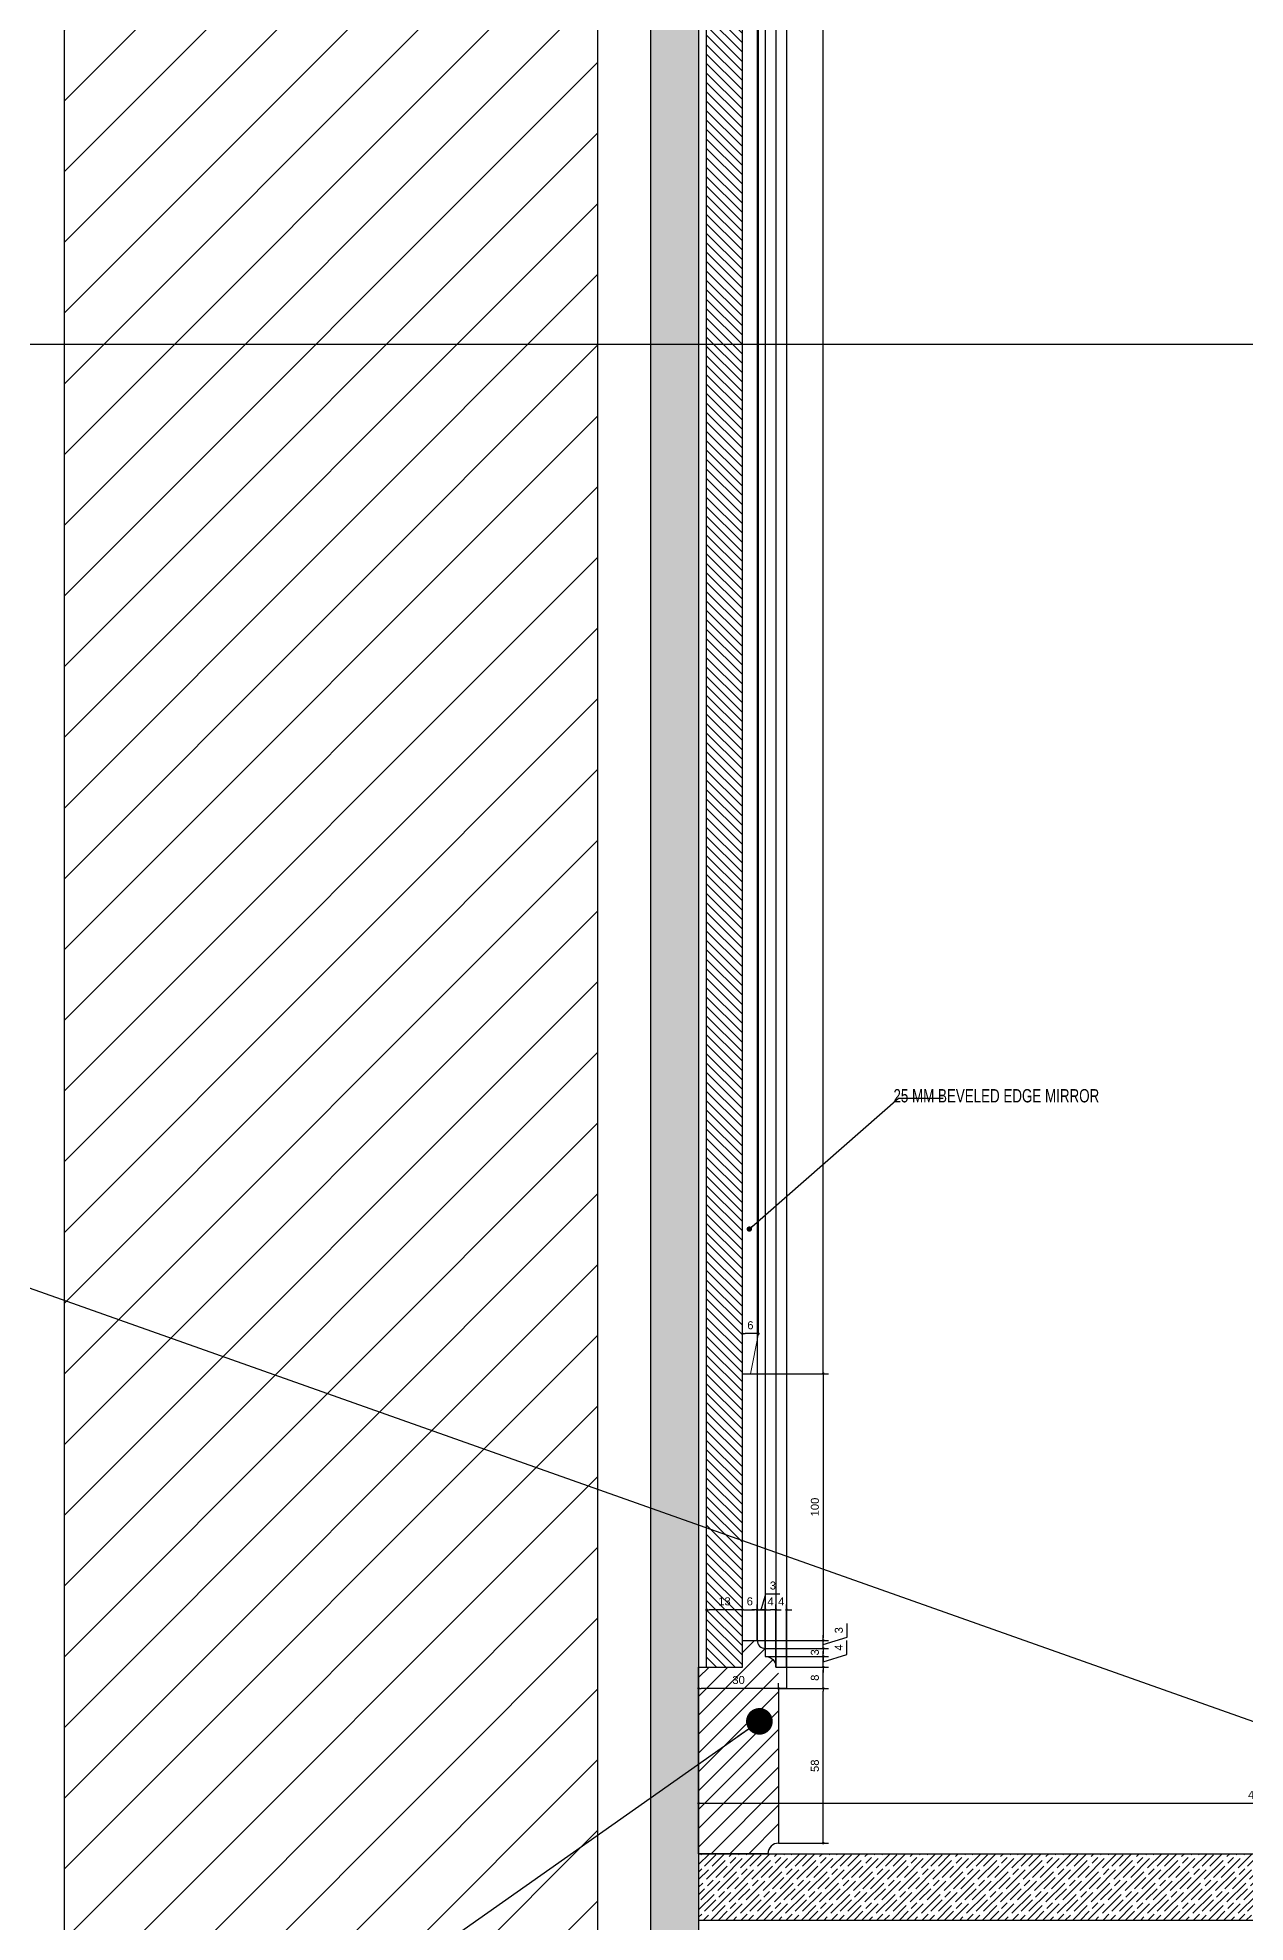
# Model space of a CAD drawing. Header units: inches. Extents: x 274057 to 444617, y 485849 to 635630.
# Drawn here: x 353385 to 353838, y 517274 to 517980 of the extents above; entities that cross this region are included whole.
import ezdxf

# ---------------------------------------------------------------- set-up
doc = ezdxf.new("R2010")
doc.units = ezdxf.units.IN
doc.header["$MEASUREMENT"] = 0
doc.linetypes.add('HIDDEN', pattern=[0.375, 0.25, -0.125])
for name, color, linetype in [('Calliper_wall hatch_CHB', 8, 'Continuous'), ('CQ Grg Gypsum', 41, 'Continuous'), ('CQ PANEL DIMENSION', 1, 'Continuous'), ('CQ Plaster', 1, 'Continuous'), ('CQ section wall', 3, 'Continuous'), ('CQ Sheet text', 3, 'Continuous'), ('CQ SPOT DETAILS', 40, 'Continuous'), ('CQ wall section', 5, 'Continuous'), ('CQ Wood Section', 60, 'Continuous'), ('CQ_callout', 34, 'Continuous'), ('Layer7', 8, 'Continuous'), ('Wood SECT', 1, 'Continuous')]:
    doc.layers.add(name, color=color, linetype=linetype)
for name, color, linetype, lineweight in [('CQ plan and elev dimension', 252, 'Continuous', 35), ('CQ wooh hatch', 8, 'HIDDEN', 18), ('Glass', 4, 'Continuous', 0)]:
    doc.layers.add(name, color=color, linetype=linetype, lineweight=lineweight)
doc.styles.add('DIM 50', font='romans.shx', dxfattribs={"width": 0.75, "height": 100})
doc.styles.get("Standard").update_dxf_attribs({"font": 'arial.ttf'})
doc.dimstyles.new('CQ 2', dxfattribs={"dimscale": 0.02, "dimtxt": 150, "dimasz": 50, "dimexe": 100, "dimexo": 0, "dimgap": 80, "dimtad": 1, "dimdec": 0, "dimzin": 0, "dimdsep": 46, "dimtxsty": 'Standard', "dimblk": 'DOT', "dimcen": 100, "dimclrd": 1, "dimclre": 1, "dimclrt": 3, "dimadec": 0, "dimazin": 0, "dimtfac": 1, "dimtdec": 0, "dimtofl": 0, "dimtmove": 0, "dimatfit": 3, "dimfxl": 1, "dimtolj": 1, "dimtzin": 0, "dimlwd": -1, "dimarcsym": 0})
doc.dimstyles.new('CQ 20', dxfattribs={"dimscale": 0.2, "dimtxt": 150, "dimasz": 100, "dimexe": 100, "dimexo": 20, "dimgap": 80, "dimtad": 1, "dimdec": 0, "dimzin": 0, "dimdsep": 46, "dimtxsty": 'Standard', "dimblk": 'DOT', "dimcen": 100, "dimclrd": 1, "dimclre": 1, "dimclrt": 3, "dimadec": 0, "dimazin": 0, "dimtfac": 1, "dimtdec": 0, "dimtofl": 0, "dimtmove": 0, "dimatfit": 3, "dimfxl": 1, "dimtolj": 1, "dimtzin": 0, "dimlwd": -1, "dimarcsym": 0})
doc.dimstyles.new('CQ 50', dxfattribs={"dimscale": 0.5, "dimtxt": 150, "dimasz": 100, "dimexe": 100, "dimexo": 20, "dimgap": 80, "dimtad": 1, "dimdec": 0, "dimzin": 0, "dimdsep": 46, "dimtxsty": 'Standard', "dimblk": 'DOT', "dimcen": 100, "dimclrd": 250, "dimclre": 250, "dimclrt": 3, "dimadec": 0, "dimazin": 0, "dimtfac": 1, "dimtdec": 0, "dimtofl": 0, "dimtmove": 0, "dimatfit": 3, "dimfxl": 3, "dimtolj": 1, "dimtzin": 0, "dimlwd": -1, "dimarcsym": 0})
doc.dimstyles.get("Standard").update_dxf_attribs({"dimtxt": 0.18, "dimasz": 0.18, "dimexe": 0.18, "dimexo": 0.0625, "dimgap": 0.09, "dimtad": 0, "dimtih": 1, "dimtoh": 1, "dimdec": 4, "dimzin": 0, "dimdsep": 46, "dimtxsty": 'Standard', "dimcen": 0.09, "dimadec": 0, "dimazin": 0, "dimtfac": 1, "dimtdec": 4, "dimtofl": 0, "dimtmove": 0, "dimatfit": 3, "dimfxl": 1, "dimtolj": 1, "dimtzin": 0, "dimarcsym": 0})

# ---------------------------------------------------------------- blocks, each defined once
blk = doc.blocks.new('ff15 section c and d')
at = {"layer": 'Calliper_wall hatch_CHB'}
h = blk.add_hatch(dxfattribs=at)
h.set_pattern_fill('ANSI31,_O', color=8, scale=150)
h.set_pattern_definition([(45, (0, 0), (-13.25825215, 13.25825215), [])])
h.paths.add_polyline_path([(351925.36, 516299.28), (351725.36, 516299.28), (351725.36, 519999.28), (351925.36, 519999.28)])
h.paths.add_polyline_path([(358625.36, 516299.28), (358425.36, 516299.28), (358425.36, 519999.28), (358625.36, 519999.28)])
at = {"layer": 'CQ Plaster', "color": 1, "ltscale": 0.03}
blk.add_line((351945.36, 516399.28, 0), (351945.36, 519999.28, 0), dxfattribs=at)
at = {"layer": 'CQ section wall', "elevation": 0}
blk.add_lwpolyline([(351925.36, 516299.28), (351725.36, 516299.28), (351725.36, 519999.28), (351925.36, 519999.28)], close=True, dxfattribs=at)
blk = doc.blocks.new('_Dot')
at = {"color": 0, "linetype": 'ByBlock', "lineweight": -2}
blk.add_line((-0.5, 0), (-1, 0), dxfattribs=at)
at = {"color": 0, "linetype": 'ByBlock', "const_width": 0.5}
blk.add_lwpolyline([(-0.25, 0, 1), (0.25, 0, 1)], format="xyb", close=True, dxfattribs=at)
blk = doc.blocks.new('*D144')
at = {"layer": 'CQ plan and elev dimension', "color": 250, "lineweight": -2, "transparency": 16777216}
for p, q in [((353395.1, 519999.28), (351654.59, 519999.28)), ((353595.1, 516399.29), (351654.59, 516399.29))]:
    blk.add_line(p, q, dxfattribs=at)
at = {"layer": 'CQ plan and elev dimension', "color": 250, "transparency": 16777216}
blk.add_line((351704.59, 519949.28), (351704.59, 516449.29), dxfattribs=at)
at = {"layer": 'Defpoints', "color": 0, "transparency": 16777216}
for p in [(353405.1, 519999.28, 0), (351704.59, 516399.29), (353605.1, 516399.29, 0)]:
    blk.add_point(p, dxfattribs=at)
at = {"layer": 'CQ plan and elev dimension', "color": 250, "transparency": 16777216, "xscale": 50, "yscale": 50, "zscale": 50}
for p, rotation in [((351704.59, 519999.28), 90.00000000166753), ((351704.59, 516399.29), 270.0000000016675)]:
    blk.add_blockref('_Dot', p, dxfattribs=dict(at, rotation=rotation))
at = {"layer": 'CQ plan and elev dimension', "color": 3, "transparency": 16777216, "insert": (351626.27, 518199.29), "char_height": 75, "attachment_point": 5, "rotation": 90}
blk.add_mtext('\\A1;3600', dxfattribs=at)
blk = doc.blocks.new('*D145')
at = {"layer": 'CQ plan and elev dimension', "color": 250, "lineweight": -2, "transparency": 16777216}
for p, q in [((353962, 519499.28), (351884.09, 519499.28)), ((353285.28, 516399.29), (351884.09, 516399.29))]:
    blk.add_line(p, q, dxfattribs=at)
at = {"layer": 'CQ plan and elev dimension', "color": 250, "transparency": 16777216}
blk.add_line((351934.09, 519449.28), (351934.09, 516449.29), dxfattribs=at)
at = {"layer": 'Defpoints', "color": 0, "transparency": 16777216}
for p in [(353972, 519499.28, 0), (351934.09, 516399.29), (353295.28, 516399.29, 0)]:
    blk.add_point(p, dxfattribs=at)
at = {"layer": 'CQ plan and elev dimension', "color": 250, "transparency": 16777216, "xscale": 50, "yscale": 50, "zscale": 50}
for p, rotation in [((351934.09, 519499.28), 90.00000000166753), ((351934.09, 516399.29), 270.0000000016675)]:
    blk.add_blockref('_Dot', p, dxfattribs=dict(at, rotation=rotation))
at = {"layer": 'CQ plan and elev dimension', "color": 3, "transparency": 16777216, "insert": (351855.77, 517949.29), "char_height": 75, "attachment_point": 5, "rotation": 90}
blk.add_mtext('\\A1;3100', dxfattribs=at)
blk = doc.blocks.new('*D284')
at = {"layer": 'CQ PANEL DIMENSION', "color": 1, "lineweight": -2, "transparency": 16777216}
for p, q in [((354281.45, 519499.28), (354806.32, 519499.28)), ((353585.88, 516399.28), (354806.32, 516399.28))]:
    blk.add_line(p, q, dxfattribs=at)
at = {"layer": 'CQ PANEL DIMENSION', "color": 1, "transparency": 16777216}
blk.add_line((354786.32, 519479.28), (354786.32, 516419.28), dxfattribs=at)
at = {"layer": 'Defpoints', "color": 0, "transparency": 16777216}
for p in [(354277.45, 519499.28, 0), (353581.88, 516399.28, 0), (354786.32, 516399.28)]:
    blk.add_point(p, dxfattribs=at)
at = {"layer": 'CQ PANEL DIMENSION', "color": 1, "transparency": 16777216, "xscale": 20, "yscale": 20, "zscale": 20}
for p, rotation in [((354786.32, 519499.28), 90), ((354786.32, 516399.28), 270)]:
    blk.add_blockref('_Dot', p, dxfattribs=dict(at, rotation=rotation))
at = {"layer": 'CQ PANEL DIMENSION', "color": 3, "transparency": 16777216, "insert": (354754.99, 517949.28), "char_height": 30, "attachment_point": 5, "rotation": 90}
blk.add_mtext('\\A1;3100', dxfattribs=at)
blk = doc.blocks.new('A$Cd99c4f28')
at = {"layer": 'CQ wooh hatch', "ltscale": 1000}
h = blk.add_hatch(dxfattribs=at)
h.set_pattern_fill('GOST_WOOD', color=256, angle=45, style=0)
h.set_pattern_definition([(135, (-323282.9897, -516399.284), (4.24264069, 4.24264069), [10, -2]), (135, (-323280.161, -516399.284), (4.24264069, 4.24264069), [6, -1.5, 3, -1.5]), (135, (-323276.626, -516399.991), (4.24264069, 4.24264069), [10, -2])])
h.paths.add_polyline_path([(446, 2758.63), (446.13, 859.99), (464.06, 859.99), (464, 2779.96), (14, 2779.96), (14, 2768.63), (14, 2758.63), (24, 2758.63)])
at = {"layer": 'CQ wooh hatch'}
h = blk.add_hatch(dxfattribs=at)
h.set_pattern_fill('GOST_WOOD', color=256, angle=45, style=0)
h.set_pattern_definition([(135, (-323566.2165, -516399.284), (4.24264069, 4.24264069), [10, -2]), (135, (-323563.388, -516399.284), (4.24264069, 4.24264069), [6, -1.5, 3, -1.5]), (135, (-323559.8526, -516399.991), (4.24264069, 4.24264069), [10, -2])])
h.paths.add_polyline_path([(446.13, 875), (446.13, 900), (27.06, 899.97, -0.414214), (24.06, 896.97), (24.06, 893.97, 1), (24.06, 885.97), (24.06, 882.97, -0.414214), (27.06, 879.97), (27.06, 874.97)])
at = {"layer": 'Layer7'}
h = blk.add_hatch(dxfattribs=at)
h.set_pattern_fill('ANSI31', color=256, scale=20)
h.set_pattern_definition([(45, (-507385.2396, 356361.7091), (-1.767766953, 1.767766953), [])])
h.paths.add_polyline_path([(429.7, 970.01), (435.7, 970.01), (443.13, 970.01), (443.13, 2688.63), (429.7, 2688.63)])
h = blk.add_hatch(dxfattribs=at)
h.set_pattern_fill('ANSI31', color=256, scale=40, angle=-90)
h.set_pattern_definition([(315, (-580779.277, 334658.398), (3.535533906, 3.535533906), [])])
edge = h.paths.add_edge_path()
edge.add_arc((419.1, 987.52), 4.03, 60.69934, 240.69628, ccw=False)
edge.add_arc((419.1, 987.52), 4.03, 60.69634, 240.69928)
edge = h.paths.add_edge_path()
edge.add_line((416.13, 970), (417.13, 970))
edge.add_arc((421.13, 970), 4, 90, 180, ccw=False)
edge.add_line((421.13, 974), (421.13, 977))
edge.add_arc((421.13, 980), 3, 270, 360)
edge.add_line((424.13, 980), (429.7, 980))
edge.add_line((429.7, 980), (429.7, 970.01))
edge.add_line((429.7, 970.01), (446.13, 970.01))
edge.add_line((446.13, 970.01), (446.13, 900))
edge.add_line((446.13, 900), (420.13, 900))
edge.add_arc((416.01, 899.88), 4.12, 1.65829, 88.34171)
edge.add_line((416.13, 904), (416.13, 970))
at = {"color": 8, "elevation": 0.03}
for points in [[(413.13, 2688.63), (413.13, 970)], [(417.13, 2688.63), (417.13, 970)], [(421.13, 2681.63), (421.13, 977)], [(424.13, 2678.63), (424.13, 980)]]:
    blk.add_lwpolyline(points, dxfattribs=at)
at = {"layer": 'CQ Grg Gypsum'}
blk.add_line((446.13, 900, 0.03), (446.13, 962, 0.03), dxfattribs=at)
at = {"layer": 'CQ Wood Section', "ltscale": 1000, "elevation": 0.18}
blk.add_lwpolyline([(446, 2758.63), (446.13, 859.99), (464.06, 859.99), (464, 2779.96), (14, 2779.96), (14, 2768.63), (14, 2758.63), (24, 2758.63), (446, 2758.63)], dxfattribs=at)
at = {"layer": 'CQ Wood Section', "ltscale": 1000, "elevation": 0.03}
blk.add_lwpolyline([(446.13, 900), (27.06, 899.97, -0.414214), (24.06, 896.97), (24.06, 893.97, 1), (24.06, 885.97), (24.06, 882.97, -0.414214), (27.06, 879.97), (27.06, 874.97), (446.13, 875)], format="xyb", dxfattribs=at)
at = {"layer": 'Glass', "elevation": 0.03}
blk.add_lwpolyline([(426.7, 2578.63), (429.7, 2578.63), (429.7, 1080), (426.7, 1080), (423.7, 1095), (423.7, 2563.63)], close=True, dxfattribs=at)
at = {"layer": 'Wood SECT', "elevation": 0.03}
for points in [[(429.7, 970.01), (429.7, 2688.63)], [(443.13, 970.01), (443.13, 2688.63)]]:
    blk.add_lwpolyline(points, dxfattribs=at)
blk.add_lwpolyline([(429.7, 980), (424.13, 980, -0.414214), (421.13, 977), (421.13, 974, 0.414214), (417.13, 970), (413.13, 970), (413.13, 962), (416.13, 962), (416.13, 904, -0.397359), (420.13, 900), (446.13, 900), (446.13, 970.01), (435.7, 970.01), (435.7, 970.01), (429.7, 970.01)], format="xyb", close=True, dxfattribs=at)
blk = doc.blocks.new('*D1459')
at = {"layer": 'CQ SPOT DETAILS', "color": 1, "lineweight": -2, "transparency": 16777216}
for p, q in [((353632.97, 517299.28), (353632.97, 517320.19)), ((354052.04, 517299.28), (354052.04, 517320.19))]:
    blk.add_line(p, q, dxfattribs=at)
at = {"layer": 'CQ SPOT DETAILS', "color": 1, "transparency": 16777216}
blk.add_line((353633.97, 517318.19), (354051.04, 517318.19), dxfattribs=at)
at = {"layer": 'Defpoints', "color": 0, "transparency": 16777216}
for p in [(354052.04, 517318.19), (353632.97, 517299.28), (354052.04, 517299.28, -0.15)]:
    blk.add_point(p, dxfattribs=at)
at = {"layer": 'CQ SPOT DETAILS', "color": 1, "transparency": 16777216, "rotation": 180}
blk.add_blockref('_Dot', (353632.97, 517318.19), dxfattribs=at)
at = {"layer": 'CQ SPOT DETAILS', "color": 1, "transparency": 16777216}
blk.add_blockref('_Dot', (354052.04, 517318.19), dxfattribs=at)
at = {"layer": 'CQ SPOT DETAILS', "color": 3, "transparency": 16777216, "insert": (353842.51, 517321.32), "char_height": 3, "attachment_point": 5}
blk.add_mtext('\\A1;419', dxfattribs=at)
blk = doc.blocks.new('*D1518')
at = {"layer": 'CQ SPOT DETAILS', "color": 1, "lineweight": -2, "transparency": 16777216}
for p, q in [((353662.97, 517361.28), (353681.72, 517361.28)), ((353662.97, 517303.28), (353681.72, 517303.28))]:
    blk.add_line(p, q, dxfattribs=at)
at = {"layer": 'CQ SPOT DETAILS', "color": 1, "transparency": 16777216}
blk.add_line((353679.72, 517304.28), (353679.72, 517360.28), dxfattribs=at)
at = {"layer": 'Defpoints', "color": 0, "transparency": 16777216}
for p in [(353662.97, 517361.28, -0.13), (353679.72, 517361.28), (353662.97, 517303.28, -0.13)]:
    blk.add_point(p, dxfattribs=at)
at = {"layer": 'CQ SPOT DETAILS', "color": 1, "transparency": 16777216}
for p, rotation in [((353679.72, 517361.28), 90), ((353679.72, 517303.28), 270)]:
    blk.add_blockref('_Dot', p, dxfattribs=dict(at, rotation=rotation))
at = {"layer": 'CQ SPOT DETAILS', "color": 3, "transparency": 16777216, "insert": (353676.59, 517332.28), "char_height": 3, "attachment_point": 5, "rotation": 90}
blk.add_mtext('\\A1;58', dxfattribs=at)
blk = doc.blocks.new('*D1519')
at = {"layer": 'CQ SPOT DETAILS', "color": 1, "lineweight": -2, "transparency": 16777216}
for p, q in [((353665.97, 517369.28), (353681.72, 517369.28)), ((353662.97, 517361.28), (353681.72, 517361.28))]:
    blk.add_line(p, q, dxfattribs=at)
at = {"layer": 'CQ SPOT DETAILS', "color": 1, "transparency": 16777216}
blk.add_line((353679.72, 517362.28), (353679.72, 517368.28), dxfattribs=at)
at = {"layer": 'Defpoints', "color": 0, "transparency": 16777216}
for p in [(353665.97, 517369.28, -0.13), (353679.72, 517369.28), (353662.97, 517361.28, -0.13)]:
    blk.add_point(p, dxfattribs=at)
at = {"layer": 'CQ SPOT DETAILS', "color": 1, "transparency": 16777216}
for p, rotation in [((353679.72, 517369.28), 90), ((353679.72, 517361.28), 270)]:
    blk.add_blockref('_Dot', p, dxfattribs=dict(at, rotation=rotation))
at = {"layer": 'CQ SPOT DETAILS', "color": 3, "transparency": 16777216, "insert": (353676.59, 517365.28), "char_height": 3, "attachment_point": 5, "rotation": 90}
blk.add_mtext('\\A1;8', dxfattribs=at)
blk = doc.blocks.new('*D1520')
at = {"layer": 'CQ SPOT DETAILS', "color": 1, "transparency": 16777216}
for p, q in [((353688.62, 517373.95), (353688.62, 517379.23)), ((353679.72, 517374.28), (353679.72, 517375.28)), ((353679.72, 517371.28), (353688.62, 517373.95)), ((353679.72, 517369.28), (353679.72, 517373.28)), ((353679.72, 517368.28), (353679.72, 517367.28))]:
    blk.add_line(p, q, dxfattribs=at)
at = {"layer": 'CQ SPOT DETAILS', "color": 1, "lineweight": -2, "transparency": 16777216}
for p, q in [((353657.97, 517373.28), (353681.72, 517373.28)), ((353665.97, 517369.28), (353681.72, 517369.28))]:
    blk.add_line(p, q, dxfattribs=at)
at = {"layer": 'Defpoints', "color": 0, "transparency": 16777216}
for p in [(353657.97, 517373.28, -0.13), (353665.97, 517369.28, -0.13), (353679.72, 517373.28)]:
    blk.add_point(p, dxfattribs=at)
at = {"layer": 'CQ SPOT DETAILS', "color": 1, "transparency": 16777216}
for p, rotation in [((353679.72, 517373.28), 270), ((353679.72, 517369.28), 90)]:
    blk.add_blockref('_Dot', p, dxfattribs=dict(at, rotation=rotation))
at = {"layer": 'CQ SPOT DETAILS', "color": 3, "transparency": 16777216, "insert": (353685.52, 517376.59), "char_height": 3, "attachment_point": 5, "rotation": 90}
blk.add_mtext('\\A1;4', dxfattribs=at)
blk = doc.blocks.new('*D1521')
at = {"layer": 'CQ SPOT DETAILS', "color": 1, "lineweight": -2, "transparency": 16777216}
for p, q in [((353657.97, 517376.28), (353681.72, 517376.28)), ((353657.97, 517373.28), (353681.72, 517373.28))]:
    blk.add_line(p, q, dxfattribs=at)
at = {"layer": 'CQ SPOT DETAILS', "color": 1, "transparency": 16777216}
for p, q in [((353679.72, 517377.28), (353679.72, 517378.28)), ((353679.72, 517372.28), (353679.72, 517371.28))]:
    blk.add_line(p, q, dxfattribs=at)
at = {"layer": 'Defpoints', "color": 0, "transparency": 16777216}
for p in [(353657.97, 517376.28, -0.13), (353679.72, 517376.28), (353657.97, 517373.28, -0.13)]:
    blk.add_point(p, dxfattribs=at)
at = {"layer": 'CQ SPOT DETAILS', "color": 1, "transparency": 16777216}
for p, rotation in [((353679.72, 517376.28), 270), ((353679.72, 517373.28), 90)]:
    blk.add_blockref('_Dot', p, dxfattribs=dict(at, rotation=rotation))
at = {"layer": 'CQ SPOT DETAILS', "color": 3, "transparency": 16777216, "insert": (353676.59, 517374.78), "char_height": 3, "attachment_point": 5, "rotation": 90}
blk.add_mtext('\\A1;3', dxfattribs=at)
blk = doc.blocks.new('*D1522')
at = {"layer": 'CQ SPOT DETAILS', "color": 1, "transparency": 16777216}
for p, q in [((353688.72, 517380.48), (353688.72, 517385.65)), ((353679.72, 517380.28), (353679.72, 517381.28)), ((353679.72, 517377.78), (353688.72, 517380.48)), ((353679.72, 517376.28), (353679.72, 517379.28)), ((353679.72, 517375.28), (353679.72, 517374.28))]:
    blk.add_line(p, q, dxfattribs=at)
at = {"layer": 'CQ SPOT DETAILS', "color": 1, "lineweight": -2, "transparency": 16777216}
for p, q in [((353654.97, 517379.28), (353681.72, 517379.28)), ((353657.97, 517376.28), (353681.72, 517376.28))]:
    blk.add_line(p, q, dxfattribs=at)
at = {"layer": 'Defpoints', "color": 0, "transparency": 16777216}
for p in [(353654.97, 517379.28, -0.13), (353657.97, 517376.28, -0.13), (353679.72, 517379.28)]:
    blk.add_point(p, dxfattribs=at)
at = {"layer": 'CQ SPOT DETAILS', "color": 1, "transparency": 16777216}
for p, rotation in [((353679.72, 517379.28), 270), ((353679.72, 517376.28), 90)]:
    blk.add_blockref('_Dot', p, dxfattribs=dict(at, rotation=rotation))
at = {"layer": 'CQ SPOT DETAILS', "color": 3, "transparency": 16777216, "insert": (353685.58, 517383.07), "char_height": 3, "attachment_point": 5, "rotation": 90}
blk.add_mtext('\\A1;3', dxfattribs=at)
blk = doc.blocks.new('*D1523')
at = {"layer": 'CQ SPOT DETAILS', "color": 1, "lineweight": -2, "transparency": 16777216}
for p, q in [((353649.4, 517379.28), (353649.4, 517392.77)), ((353654.97, 517379.28), (353654.97, 517392.77))]:
    blk.add_line(p, q, dxfattribs=at)
at = {"layer": 'CQ SPOT DETAILS', "color": 1, "transparency": 16777216}
blk.add_line((353650.4, 517390.77), (353653.97, 517390.77), dxfattribs=at)
at = {"layer": 'Defpoints', "color": 0, "transparency": 16777216}
for p in [(353654.97, 517390.77), (353649.4, 517379.28, -0.13), (353654.97, 517379.28)]:
    blk.add_point(p, dxfattribs=at)
at = {"layer": 'CQ SPOT DETAILS', "color": 1, "transparency": 16777216, "rotation": 180}
blk.add_blockref('_Dot', (353649.4, 517390.77), dxfattribs=at)
at = {"layer": 'CQ SPOT DETAILS', "color": 1, "transparency": 16777216}
blk.add_blockref('_Dot', (353654.97, 517390.77), dxfattribs=at)
at = {"layer": 'CQ SPOT DETAILS', "color": 3, "transparency": 16777216, "insert": (353652.18, 517393.9), "char_height": 3, "attachment_point": 5}
blk.add_mtext('\\A1;6', dxfattribs=at)
blk = doc.blocks.new('*D1524')
at = {"layer": 'CQ SPOT DETAILS', "color": 1, "transparency": 16777216}
for p, q in [((353653.97, 517390.77), (353652.97, 517390.77)), ((353654.97, 517390.77), (353657.97, 517390.77)), ((353656.47, 517390.77), (353658.25, 517396.7)), ((353658.25, 517396.7), (353663.41, 517396.7)), ((353658.97, 517390.77), (353659.97, 517390.77))]:
    blk.add_line(p, q, dxfattribs=at)
at = {"layer": 'CQ SPOT DETAILS', "color": 1, "lineweight": -2, "transparency": 16777216}
for p, q in [((353654.97, 517379.28), (353654.97, 517392.77)), ((353657.97, 517376.28), (353657.97, 517392.77))]:
    blk.add_line(p, q, dxfattribs=at)
at = {"layer": 'Defpoints', "color": 0, "transparency": 16777216}
for p in [(353657.97, 517390.77), (353654.97, 517379.28), (353657.97, 517376.28, -0.13)]:
    blk.add_point(p, dxfattribs=at)
at = {"layer": 'CQ SPOT DETAILS', "color": 1, "transparency": 16777216}
blk.add_blockref('_Dot', (353654.97, 517390.77), dxfattribs=at)
at = {"layer": 'CQ SPOT DETAILS', "color": 1, "transparency": 16777216, "rotation": 180}
blk.add_blockref('_Dot', (353657.97, 517390.77), dxfattribs=at)
at = {"layer": 'CQ SPOT DETAILS', "color": 3, "transparency": 16777216, "insert": (353660.83, 517399.83), "char_height": 3, "attachment_point": 5}
blk.add_mtext('\\A1;3', dxfattribs=at)
blk = doc.blocks.new('*D1525')
at = {"layer": 'CQ SPOT DETAILS', "color": 1, "transparency": 16777216}
for p, q in [((353656.97, 517390.77), (353655.97, 517390.77)), ((353662.97, 517390.77), (353663.97, 517390.77))]:
    blk.add_line(p, q, dxfattribs=at)
at = {"layer": 'CQ SPOT DETAILS', "color": 1, "lineweight": -2, "transparency": 16777216}
for p, q in [((353657.97, 517376.28), (353657.97, 517392.77)), ((353661.97, 517369.28), (353661.97, 517392.77))]:
    blk.add_line(p, q, dxfattribs=at)
at = {"layer": 'Defpoints', "color": 0, "transparency": 16777216}
for p in [(353661.97, 517390.77), (353657.97, 517376.28, -0.13), (353661.97, 517369.28, -0.13)]:
    blk.add_point(p, dxfattribs=at)
at = {"layer": 'CQ SPOT DETAILS', "color": 1, "transparency": 16777216}
blk.add_blockref('_Dot', (353657.97, 517390.77), dxfattribs=at)
at = {"layer": 'CQ SPOT DETAILS', "color": 1, "transparency": 16777216, "rotation": 180}
blk.add_blockref('_Dot', (353661.97, 517390.77), dxfattribs=at)
at = {"layer": 'CQ SPOT DETAILS', "color": 3, "transparency": 16777216, "insert": (353659.97, 517393.87), "char_height": 3, "attachment_point": 5}
blk.add_mtext('\\A1;4', dxfattribs=at)
blk = doc.blocks.new('*D1526')
at = {"layer": 'CQ SPOT DETAILS', "color": 1, "transparency": 16777216}
for p, q in [((353660.97, 517390.77), (353659.97, 517390.77)), ((353666.97, 517390.77), (353667.97, 517390.77))]:
    blk.add_line(p, q, dxfattribs=at)
at = {"layer": 'CQ SPOT DETAILS', "color": 1, "lineweight": -2, "transparency": 16777216}
for p, q in [((353661.97, 517369.28), (353661.97, 517392.77)), ((353665.97, 517369.28), (353665.97, 517392.77))]:
    blk.add_line(p, q, dxfattribs=at)
at = {"layer": 'Defpoints', "color": 0, "transparency": 16777216}
for p in [(353665.97, 517390.77), (353661.97, 517369.28, -0.13), (353665.97, 517369.28)]:
    blk.add_point(p, dxfattribs=at)
at = {"layer": 'CQ SPOT DETAILS', "color": 1, "transparency": 16777216}
blk.add_blockref('_Dot', (353661.97, 517390.77), dxfattribs=at)
at = {"layer": 'CQ SPOT DETAILS', "color": 1, "transparency": 16777216, "rotation": 180}
blk.add_blockref('_Dot', (353665.97, 517390.77), dxfattribs=at)
at = {"layer": 'CQ SPOT DETAILS', "color": 3, "transparency": 16777216, "insert": (353663.97, 517393.87), "char_height": 3, "attachment_point": 5}
blk.add_mtext('\\A1;4', dxfattribs=at)
blk = doc.blocks.new('*D1527')
at = {"layer": 'CQ SPOT DETAILS', "color": 1, "lineweight": -2, "transparency": 16777216}
for p, q in [((353632.97, 517361.28), (353632.97, 517363.28)), ((353662.97, 517361.28), (353662.97, 517363.28))]:
    blk.add_line(p, q, dxfattribs=at)
at = {"layer": 'CQ SPOT DETAILS', "color": 1, "transparency": 16777216}
blk.add_line((353661.97, 517361.28), (353633.97, 517361.28), dxfattribs=at)
at = {"layer": 'Defpoints', "color": 0, "transparency": 16777216}
for p in [(353632.97, 517361.28), (353632.97, 517361.28), (353662.97, 517361.28)]:
    blk.add_point(p, dxfattribs=at)
at = {"layer": 'CQ SPOT DETAILS', "color": 1, "transparency": 16777216, "rotation": 180}
blk.add_blockref('_Dot', (353632.97, 517361.28), dxfattribs=at)
at = {"layer": 'CQ SPOT DETAILS', "color": 1, "transparency": 16777216}
blk.add_blockref('_Dot', (353662.97, 517361.28), dxfattribs=at)
at = {"layer": 'CQ SPOT DETAILS', "color": 3, "transparency": 16777216, "insert": (353647.97, 517364.42), "char_height": 3, "attachment_point": 5}
blk.add_mtext('\\A1;30', dxfattribs=at)
blk = doc.blocks.new('*D1528')
at = {"layer": 'CQ SPOT DETAILS', "color": 1, "lineweight": -2, "transparency": 16777216}
for p, q in [((353635.97, 517390.77), (353635.97, 517392.77)), ((353649.4, 517390.77), (353649.4, 517392.77))]:
    blk.add_line(p, q, dxfattribs=at)
at = {"layer": 'CQ SPOT DETAILS', "color": 1, "transparency": 16777216}
blk.add_line((353648.4, 517390.77), (353636.97, 517390.77), dxfattribs=at)
at = {"layer": 'Defpoints', "color": 0, "transparency": 16777216}
for p in [(353635.97, 517390.77, -0.15), (353635.97, 517390.77), (353649.4, 517390.77, -0.03)]:
    blk.add_point(p, dxfattribs=at)
at = {"layer": 'CQ SPOT DETAILS', "color": 1, "transparency": 16777216, "rotation": 180}
blk.add_blockref('_Dot', (353635.97, 517390.77), dxfattribs=at)
at = {"layer": 'CQ SPOT DETAILS', "color": 1, "transparency": 16777216}
blk.add_blockref('_Dot', (353649.4, 517390.77), dxfattribs=at)
at = {"layer": 'CQ SPOT DETAILS', "color": 3, "transparency": 16777216, "insert": (353642.68, 517393.9), "char_height": 3, "attachment_point": 5}
blk.add_mtext('\\A1;13', dxfattribs=at)
blk = doc.blocks.new('*D1529')
at = {"layer": 'CQ SPOT DETAILS', "color": 1, "lineweight": -2, "transparency": 16777216}
for p, q in [((353649.4, 517479.28), (353681.72, 517479.28)), ((353649.4, 517379.28), (353681.72, 517379.28))]:
    blk.add_line(p, q, dxfattribs=at)
at = {"layer": 'CQ SPOT DETAILS', "color": 1, "transparency": 16777216}
blk.add_line((353679.72, 517478.28), (353679.72, 517380.28), dxfattribs=at)
at = {"layer": 'Defpoints', "color": 0, "transparency": 16777216}
for p in [(353649.4, 517479.28, -0.15), (353649.4, 517379.28, -0.03), (353679.72, 517379.28)]:
    blk.add_point(p, dxfattribs=at)
at = {"layer": 'CQ SPOT DETAILS', "color": 1, "transparency": 16777216}
for p, rotation in [((353679.72, 517479.28), 90), ((353679.72, 517379.28), 270)]:
    blk.add_blockref('_Dot', p, dxfattribs=dict(at, rotation=rotation))
at = {"layer": 'CQ SPOT DETAILS', "color": 3, "transparency": 16777216, "insert": (353676.59, 517429.28), "char_height": 3, "attachment_point": 5, "rotation": 90}
blk.add_mtext('\\A1;100', dxfattribs=at)
blk = doc.blocks.new('*D1592')
at = {"layer": 'CQ SPOT DETAILS', "color": 1, "lineweight": -2, "transparency": 16777216}
for p, q in [((353649.4, 517494.28), (353649.4, 517496.28)), ((353655.4, 517494.28), (353655.4, 517496.28))]:
    blk.add_line(p, q, dxfattribs=at)
at = {"layer": 'CQ SPOT DETAILS', "color": 1, "transparency": 16777216}
blk.add_line((353654.4, 517494.28), (353650.4, 517494.28), dxfattribs=at)
at = {"layer": 'Defpoints', "color": 0, "transparency": 16777216}
for p in [(353649.4, 517494.28, -0.15), (353649.4, 517494.28), (353655.4, 517494.28, -0.15)]:
    blk.add_point(p, dxfattribs=at)
at = {"layer": 'CQ SPOT DETAILS', "color": 1, "transparency": 16777216, "rotation": 180}
blk.add_blockref('_Dot', (353649.4, 517494.28), dxfattribs=at)
at = {"layer": 'CQ SPOT DETAILS', "color": 1, "transparency": 16777216}
blk.add_blockref('_Dot', (353655.4, 517494.28), dxfattribs=at)
at = {"layer": 'CQ SPOT DETAILS', "color": 3, "transparency": 16777216, "insert": (353652.4, 517497.42), "char_height": 3, "attachment_point": 5}
blk.add_mtext('\\A1;6', dxfattribs=at)

msp = doc.modelspace()

# ---------------------------------------------------------------- block references
at = {"layer": 'CQ Grg Gypsum', "xscale": -1}
msp.add_blockref('A$Cd99c4f28', (354079.1, 516399.28, -0.18), dxfattribs=at)
at = {"layer": 'CQ wall section'}
msp.add_blockref('ff15 section c and d', (1669.74, 0), dxfattribs=at)

# ---------------------------------------------------------------- texts
at = {"layer": 'CQ Sheet text', "ltscale": 500, "insert": (353783.24, 517585.98, -0.03), "char_height": 5, "width": 933.6961, "attachment_point": 3, "style": 'DIM 50'}
msp.add_mtext('\\pxqr;{\\fCityBlueprint|b0|i0|c2|p2;25 MM BEVELED EDGE MIRROR}', dxfattribs=at)

# ---------------------------------------------------------------- dimensions: what is measured, and where the dimension line sits
at = {"layer": 'CQ PANEL DIMENSION'}
dim = msp.add_linear_dim(base=(354786.32, 516399.28), p1=(354277.45, 519499.28, 0), p2=(353581.88, 516399.28, 0), angle=90, dimstyle='CQ 20', override={"dimtmove": 1}, dxfattribs=at)
dim.commit()
dim.dimension.update_dxf_attribs({"geometry": '*D284', "text_midpoint": (354754.99, 517949.28)})
at = {"layer": 'CQ plan and elev dimension'}
for base, p1, p2, picture, middle in [((351704.59, 516399.29, 0), (353405.1, 519999.28, 0), (353605.1, 516399.29, 0), '*D144', (351626.27, 518199.29, 0)), ((351934.09, 516399.29, 0), (353972, 519499.28, 0), (353295.28, 516399.29, 0), '*D145', (351855.77, 517949.29, 0))]:
    dim = msp.add_linear_dim(base=base, p1=p1, p2=p2, angle=90, dimstyle='CQ 50', override={"dimtmove": 1}, dxfattribs=at)
    dim.commit()
    dim.dimension.update_dxf_attribs({"geometry": picture, "text_midpoint": middle})
at = {"layer": 'CQ SPOT DETAILS'}
msp.add_linear_dim(base=(353679.72, 518977.92), p1=(353649.4, 517479.28), p2=(353649.4, 518977.92, -0.15), angle=90, dimstyle='CQ 2', dxfattribs=at).render()
for base, p1, p2, picture, middle in [((353649.4, 517494.28), (353655.4, 517494.28, -0.15), (353649.4, 517494.28, -0.15), '*D1592', (353652.4, 517497.42)), ((353635.97, 517390.77), (353649.4, 517390.77, -0.03), (353635.97, 517390.77, -0.15), '*D1528', (353642.68, 517393.9)), ((354052.04, 517318.19), (353632.97, 517299.28), (354052.04, 517299.28, -0.15), '*D1459', (353842.51, 517321.32))]:
    dim = msp.add_linear_dim(base=base, p1=p1, p2=p2, dimstyle='CQ 2', dxfattribs=at)
    dim.commit()
    dim.dimension.update_dxf_attribs({"geometry": picture, "text_midpoint": middle})
for base, p1, p2, angle, picture, middle in [((353679.72, 517379.28), (353649.4, 517479.28, -0.15), (353649.4, 517379.28, -0.03), 90, '*D1529', (353676.59, 517429.28)), ((353654.97, 517390.77, -0.03), (353649.4, 517379.28, -0.15), (353654.97, 517379.28, -0.03), 180, '*D1523', (353652.18, 517393.9, -0.03)), ((353632.97, 517361.28, -0.03), (353662.97, 517361.28, -0.03), (353632.97, 517361.28, -0.03), 180, '*D1527', (353647.97, 517364.42, -0.03))]:
    dim = msp.add_linear_dim(base=base, p1=p1, p2=p2, angle=angle, dimstyle='CQ 2', dxfattribs=at)
    dim.commit()
    dim.dimension.update_dxf_attribs({"geometry": picture, "text_midpoint": middle})
for base, p1, p2, angle, picture, middle in [((353657.97, 517390.77, -0.03), (353654.97, 517379.28, -0.03), (353657.97, 517376.28, -0.15), 180, '*D1524', (353659.85, 517399.83, -0.03)), ((353679.72, 517379.28, -0.03), (353657.97, 517376.28, -0.15), (353654.97, 517379.28, -0.15), 270, '*D1522', (353685.58, 517382.08, -0.03)), ((353679.72, 517373.28, -0.03), (353665.97, 517369.28, -0.15), (353657.97, 517373.28, -0.15), 270, '*D1520', (353685.52, 517375.55, -0.03)), ((353679.72, 517369.28, -0.03), (353662.97, 517361.28, -0.15), (353665.97, 517369.28, -0.15), 270, '*D1519', (353676.59, 517365.28, -0.03)), ((353679.72, 517361.28, -0.03), (353662.97, 517303.28, -0.15), (353662.97, 517361.28, -0.15), 270, '*D1518', (353676.59, 517332.28, -0.03))]:
    dim = msp.add_linear_dim(base=base, p1=p1, p2=p2, angle=angle, dimstyle='CQ 2', override={"dimtmove": 1}, dxfattribs=at)
    dim.commit()
    dim.dimension.update_dxf_attribs({"geometry": picture, "text_midpoint": middle})
for base, p1, p2, angle, picture, middle in [((353661.97, 517390.77, -0.03), (353657.97, 517376.28, -0.15), (353661.97, 517369.28, -0.15), 180, '*D1525', (353659.97, 517390.77, -0.03)), ((353665.97, 517390.77, -0.03), (353661.97, 517369.28, -0.15), (353665.97, 517369.28, -0.03), 180, '*D1526', (353663.97, 517390.77, -0.03)), ((353679.72, 517376.28, -0.03), (353657.97, 517373.28, -0.15), (353657.97, 517376.28, -0.15), 270, '*D1521', (353679.72, 517374.78, -0.03))]:
    dim = msp.add_linear_dim(base=base, p1=p1, p2=p2, angle=angle, dimstyle='CQ 2', override={"dimtmove": 1}, dxfattribs=at)
    dim.commit()
    dim.dimension.update_dxf_attribs({"geometry": picture, "text_midpoint": middle, "dimtype": 160})

# ---------------------------------------------------------------- leaders
at = {"layer": 'CQ SPOT DETAILS', "color": 1}
msp.add_leader([(353652, 517533.5, -0.03), (353708, 517582.63, -0.03), (353724.71, 517582.63, -0.03)], dimstyle='Standard', override={"dimasz": 2, "dimldrblk": 'Dot', "dimfxl": 0.1, "dimarcsym": 2}, dxfattribs=at)
at = {"layer": 'CQ_callout'}
for points in [[(357930.59, 516886.9), (354490.41, 517865.13), (352926.48, 517865.13)], [(354018.85, 517285.74), (353332.03, 517529.03), (352926.48, 517529.03)], [(353655.78, 517348.92), (353172.94, 517008.97), (352895.57, 517008.97)]]:
    msp.add_leader(points, dimstyle='Standard', override={"dimasz": 10, "dimldrblk": 'Dot', "dimfxl": 0.1, "dimarcsym": 2}, dxfattribs=at)

doc.saveas('drawing.dxf')
